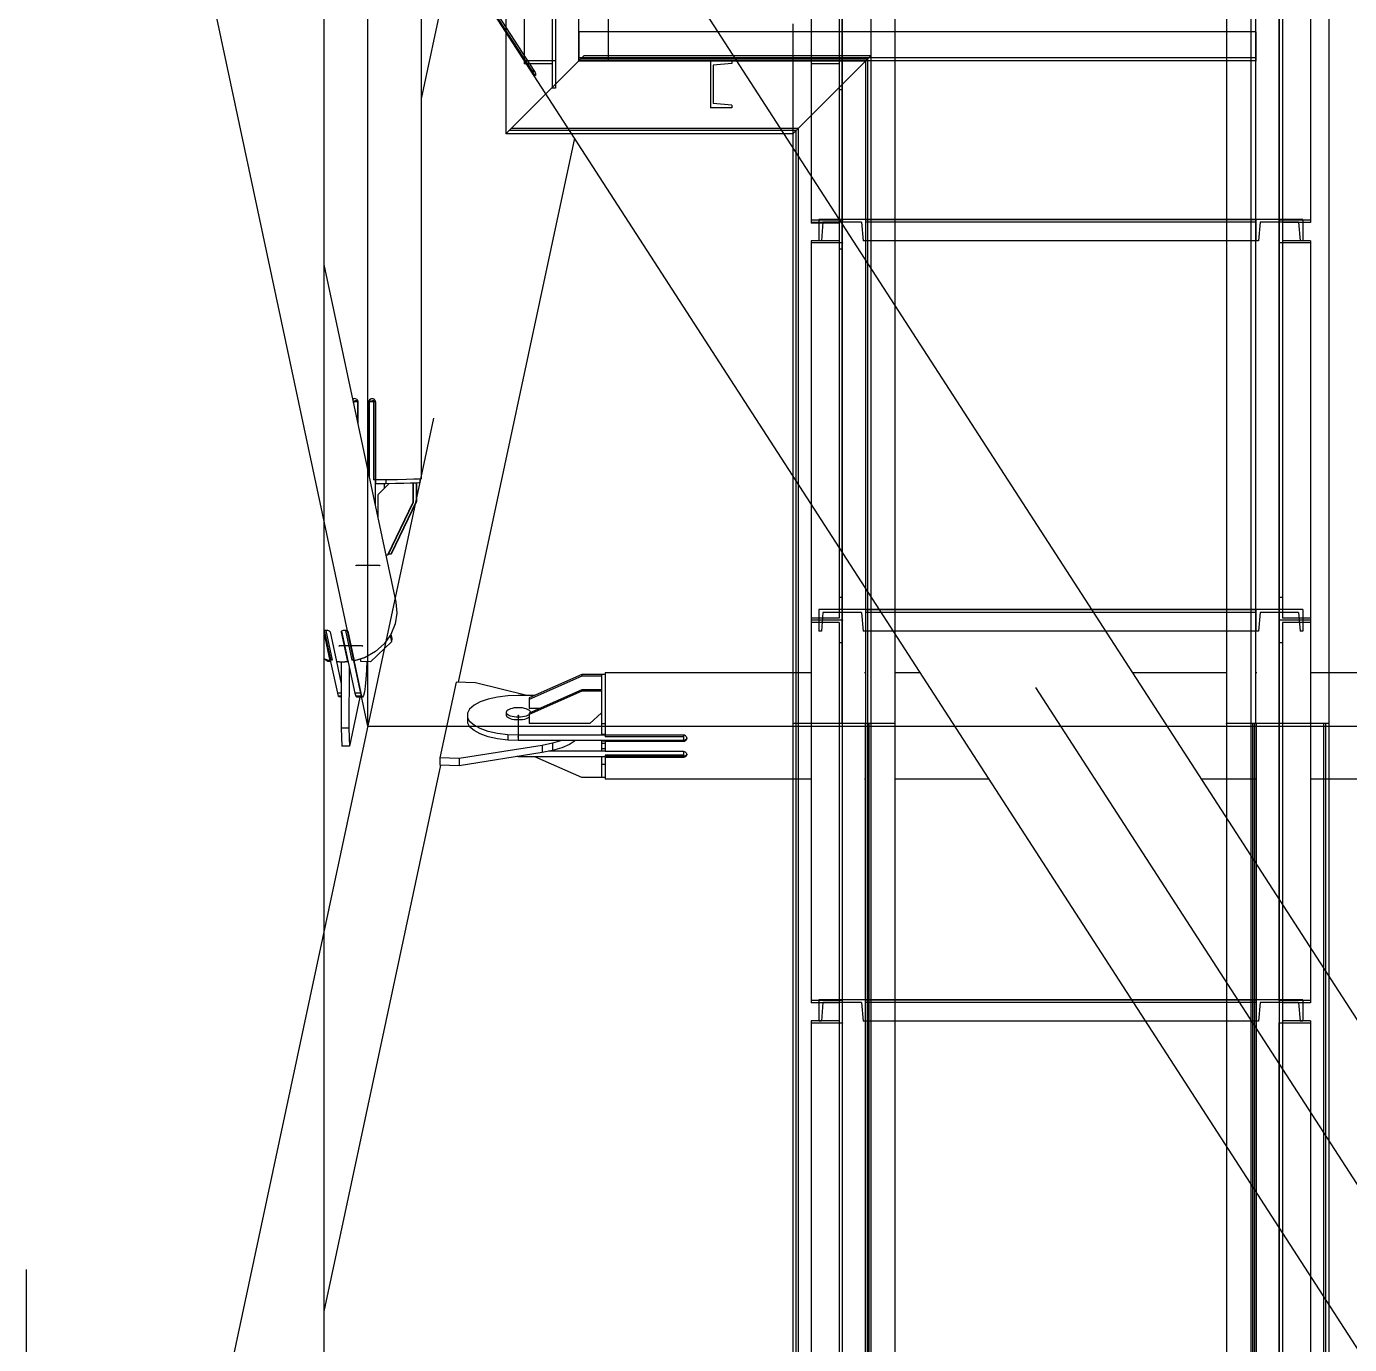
# Model space of a CAD drawing. Header units: millimetres. Extents: x 150209.93 to 150215.05, y 136675.65 to 136679.93.
# Drawn here: x 150211.2963 to 150211.3641, y 136677.5171 to 136677.5847 of the extents above; entities that cross this region are included whole.
import ezdxf

# ---------------------------------------------------------------- set-up
doc = ezdxf.new("R2010")
doc.units = ezdxf.units.MM
doc.header["$LTSCALE"] = 0.25
for name, pattern in [('CENTER', [50.8, 31.75, -6.35, 6.35, -6.35]), ('XKITLINE00', [0]), ('XKITLINE02', [4, 2, -2]), ('XKITLINE03', [6, 3, -1, 1, -1])]:
    doc.linetypes.add(name, pattern=pattern)

# ---------------------------------------------------------------- blocks, each defined once
blk = doc.blocks.new('çatıı')
at = {"color": 8, "linetype": 'CENTER'}
for p, q in [((11840, 8951.04), (11840, 10620.27)), ((11927.5, 9590.27), (11927.5, 10410.27)), ((12370, 9180.27), (11840, 10000.27)), ((11927.5, 9590.27), (11840, 10000.27)), ((11840, 9180.27), (12013.55, 9993.5)), ((11930.48, 9631.42), (11924.51, 9631.43)), ((11926.1, 9610.81), (11920.12, 9610.83)), ((11927.5, 9590.27), (12282.5, 9590.27)), ((11966.01, 9593.04), (11966.01, 9587.51))]:
    blk.add_line(p, q, dxfattribs=at)
at = {"color": 116, "linetype": 'XKITLINE02', "true_color": 0x136734}
for p, q in [((12037.16, 10409.49), (12037.16, 9590.91)), ((12037.69, 10409.49), (12037.69, 9590.91)), ((12054.92, 10409.49), (12054.92, 9590.91)), ((12055, 10409.49), (12055.01, 9590.95)), ((12055, 10409.49), (12055, 9590.95)), ((12055.46, 10409.49), (12055.46, 9590.91)), ((12055.85, 10409.49), (12055.86, 9590.95)), ((12055.85, 10409.49), (12055.85, 9590.95)), ((12154.14, 10409.49), (12154.14, 9590.95)), ((12154.14, 10409.49), (12154.14, 9590.95)), ((12154.54, 10409.49), (12154.54, 9590.91)), ((12154.54, 10409.49), (12154.54, 9590.91)), ((12154.99, 10409.49), (12154.99, 9590.95)), ((12154.99, 10409.49), (12154.99, 9590.95)), ((12155.07, 10409.49), (12155.07, 9590.91)), ((12155.07, 10409.49), (12155.07, 9590.91)), ((12172.3, 10409.49), (12172.31, 9590.91)), ((12172.3, 10409.49), (12172.3, 9590.91)), ((12172.84, 10409.49), (12172.84, 9590.91)), ((12172.84, 10409.49), (12172.84, 9590.91)), ((11963.66, 10397.62), (11963.66, 9742.92)), ((11964.19, 10397.09), (11964.19, 9743.46)), ((11981.43, 10379.86), (11981.43, 9760.69)), ((11981.51, 10379.77), (11981.51, 9760.77)), ((11981.96, 10379.32), (11981.96, 9761.22)), ((11982.36, 10379.77), (11982.36, 9760.77)), ((11982.81, 10378.47), (11982.81, 9762.07)), ((11962.81, 9852.34), (11962.81, 9768.18)), ((11967.51, 9817.52), (11967.51, 9760.07)), ((11975.51, 9817.52), (11975.51, 9753.77)), ((12041.01, 9817.38), (12041.01, 9725.38)), ((12049.01, 9817.38), (12049.01, 9716.47)), ((12160.99, 9817.38), (12160.99, 9714.13)), ((12160.99, 9817.38), (12160.99, 9714.13)), ((12168.99, 9817.38), (12168.99, 9719.35)), ((12168.99, 9817.38), (12168.99, 9719.35)), ((11974.71, 9816.82), (11974.71, 9753.77)), ((12048.21, 9816.8), (12048.21, 9717.45)), ((12161.79, 9816.8), (12161.79, 9714.13)), ((12161.79, 9816.8), (12161.79, 9714.13)), ((11989.01, 9811.82), (11989.01, 9760.77)), ((11975.51, 9768.97), (11975.51, 9760.77)), ((12017.15, 9768.27), (11981.51, 9768.27)), ((11981.51, 9768.27), (11981.51, 9760.77)), ((12062.51, 9768.27), (12036.31, 9768.27)), ((12154.98, 9768.27), (12147.49, 9768.27)), ((12154.98, 9768.27), (12154.98, 9760.77)), ((11967.51, 9763.31), (11967.51, 9760.07)), ((11975.51, 9760.77), (11967.51, 9760.77)), ((11974.71, 9760.07), (11967.51, 9760.07)), ((11982.81, 9762.07), (11975.13, 9754.4)), ((11982.81, 9762.07), (11975.13, 9754.4)), ((12054.93, 9760.69), (11981.43, 9760.69)), ((12154.98, 9761.62), (11981.51, 9761.62)), ((11989.01, 9760.77), (11981.51, 9760.77)), ((12062.51, 9760.77), (11981.51, 9760.77)), ((12055.46, 9761.22), (11981.96, 9761.22)), ((12056.31, 9762.07), (11982.81, 9762.07)), ((12020.76, 9760.77), (12015.26, 9760.77)), ((12015.26, 9760.77), (12015.26, 9748.77)), ((12015.26, 9760.77), (12015.26, 9748.77)), ((12020.76, 9760.09), (12015.96, 9759.71)), ((12015.96, 9759.71), (12015.96, 9749.84)), ((12015.96, 9759.71), (12015.96, 9749.84)), ((12020.76, 9760.77), (12020.76, 9760.09)), ((12020.76, 9760.77), (12020.76, 9760.09)), ((12041.01, 9760.77), (12041.01, 9719.19)), ((12049.01, 9760.77), (12041.01, 9760.77)), ((12048.21, 9760.03), (12041.01, 9760.03)), ((12048.21, 9760.03), (12048.21, 9712.5)), ((12049.01, 9762.07), (12049.01, 9719.93)), ((12049.01, 9760.77), (12049.01, 9712.5)), ((12056.31, 9762.07), (12054.93, 9760.69)), ((12056.31, 9762.07), (12054.93, 9760.69)), ((12054.93, 9760.69), (12054.93, 9590.91)), ((12055.46, 9761.22), (12055.46, 9590.91)), ((12154.98, 9760.77), (12147.49, 9760.77)), ((11974.71, 9759.17), (11974.71, 9753.77)), ((11975.51, 9757.93), (11975.51, 9753.77)), ((11975.13, 9754.4), (11973.05, 9752.32)), ((11975.13, 9754.4), (11973.05, 9752.32)), ((11975.51, 9753.77), (11974.71, 9753.77)), ((12049.01, 9753.34), (12048.21, 9753.34)), ((12020.76, 9749.45), (12015.96, 9749.84)), ((12020.76, 9749.45), (12020.76, 9748.77)), ((12020.76, 9749.45), (12020.76, 9748.77)), ((12020.76, 9748.77), (12015.26, 9748.77)), ((12037.16, 9742.92), (11963.66, 9742.92)), ((12037.69, 9743.46), (11964.19, 9743.46)), ((12037.16, 9742.92), (12037.16, 9590.91)), ((12037.69, 9743.46), (12037.69, 9590.91)), ((12034.08, 9742.07), (11979.68, 9742.07)), ((12036.31, 9738.64), (12036.31, 9654.46)), ((12036.31, 9738.64), (12036.31, 9654.46)), ((12041.01, 9725.38), (12041.01, 9719.19)), ((12041.01, 9725.38), (12041.01, 9719.35)), ((12049.01, 9719.93), (12041.01, 9719.93)), ((12049.01, 9719.93), (12041.01, 9719.93)), ((12048.21, 9719.35), (12041.01, 9719.35)), ((12048.21, 9719.19), (12041.01, 9719.19)), ((12043.01, 9720.13), (12043.01, 9714.63)), ((12055.01, 9720.13), (12043.01, 9720.13)), ((12043.01, 9720.13), (12043.01, 9714.63)), ((12043.01, 9720.13), (12043.01, 9714.63)), ((12055.01, 9720.13), (12043.01, 9720.13)), ((12043.01, 9720.13), (12043.01, 9714.63)), ((12044.07, 9719.43), (12043.69, 9714.63)), ((12044.07, 9719.43), (12043.69, 9714.63)), ((12044.07, 9719.43), (12043.69, 9714.63)), ((12044.07, 9719.43), (12043.69, 9714.63)), ((12053.94, 9719.43), (12044.07, 9719.43)), ((12053.94, 9719.43), (12044.07, 9719.43)), ((12049.01, 9719.94), (12048.21, 9719.94)), ((12048.21, 9719.94), (12048.21, 9617.96)), ((12049.01, 9719.94), (12048.21, 9719.94)), ((12048.21, 9719.94), (12048.21, 9617.96)), ((12049.01, 9719.94), (12049.01, 9640.1)), ((12049.01, 9719.94), (12049.01, 9640.11)), ((12053.94, 9719.43), (12054.33, 9714.63)), ((12053.94, 9719.43), (12054.33, 9714.63)), ((12053.94, 9719.43), (12054.33, 9714.63)), ((12053.94, 9719.43), (12054.33, 9714.63)), ((12055.01, 9720.13), (12055.01, 9714.63)), ((12062.51, 9720.13), (12055.01, 9720.13)), ((12055.01, 9720.13), (12055.01, 9714.63)), ((12062.51, 9720.13), (12055.01, 9720.13)), ((12055.01, 9720.13), (12055.01, 9714.63)), ((12055.01, 9720.13), (12055.01, 9714.63)), ((12055.01, 9720.13), (12055.01, 9714.63)), ((12055.01, 9720.13), (12055.01, 9714.63)), ((12154.99, 9719.43), (12055.01, 9719.43)), ((12154.99, 9719.43), (12055.01, 9719.43)), ((12154.99, 9720.13), (12147.49, 9720.13)), ((12154.99, 9720.13), (12147.49, 9720.13)), ((12154.99, 9720.13), (12154.99, 9714.63)), ((12154.99, 9720.13), (12154.99, 9714.63)), ((12154.99, 9720.13), (12154.99, 9714.63)), ((12166.99, 9720.13), (12154.99, 9720.13)), ((12154.99, 9720.13), (12154.99, 9714.63)), ((12154.99, 9720.13), (12154.99, 9714.63)), ((12166.99, 9720.13), (12154.99, 9720.13)), ((12154.99, 9720.13), (12154.99, 9714.63)), ((12156.05, 9719.43), (12155.67, 9714.63)), ((12156.05, 9719.43), (12155.67, 9714.63)), ((12156.05, 9719.43), (12155.67, 9714.63)), ((12156.05, 9719.43), (12155.67, 9714.63)), ((12165.92, 9719.43), (12156.05, 9719.43)), ((12165.92, 9719.43), (12156.05, 9719.43)), ((12160.99, 9719.94), (12160.99, 9617.38)), ((12161.79, 9719.94), (12160.99, 9719.94)), ((12160.99, 9719.94), (12160.99, 9617.38)), ((12161.79, 9719.94), (12160.99, 9719.94)), ((12168.99, 9719.93), (12160.99, 9719.93)), ((12168.99, 9719.93), (12160.99, 9719.93)), ((12161.79, 9719.94), (12161.79, 9617.96)), ((12161.79, 9719.94), (12161.79, 9617.96)), ((12168.99, 9719.35), (12161.79, 9719.35)), ((12168.99, 9719.35), (12161.79, 9719.35)), ((12165.92, 9719.43), (12166.31, 9714.63)), ((12165.92, 9719.43), (12166.31, 9714.63)), ((12165.92, 9719.43), (12166.31, 9714.63)), ((12165.92, 9719.43), (12166.31, 9714.63)), ((12166.99, 9720.13), (12166.99, 9714.63)), ((12166.99, 9720.13), (12166.99, 9714.63)), ((12166.99, 9720.13), (12166.99, 9714.63)), ((12166.99, 9720.13), (12166.99, 9714.63)), ((12048.21, 9717.45), (12048.21, 9712.5)), ((12048.21, 9717.45), (12048.21, 9714.13)), ((12049.01, 9716.47), (12049.01, 9714.13)), ((12049.01, 9716.21), (12049.01, 9712.5)), ((12048.21, 9714.7), (12041.01, 9714.7)), ((12041.01, 9714.7), (12041.01, 9617.38)), ((12048.21, 9714.7), (12041.01, 9714.7)), ((12041.01, 9714.7), (12041.01, 9617.38)), ((12049.01, 9714.12), (12041.01, 9714.12)), ((12049.01, 9714.12), (12041.01, 9714.12)), ((12043.69, 9714.63), (12043.01, 9714.63)), ((12043.69, 9714.63), (12043.01, 9714.63)), ((12049.01, 9714.13), (12048.21, 9714.13)), ((12049.01, 9712.5), (12048.21, 9712.5)), ((12055.01, 9714.63), (12054.33, 9714.63)), ((12055.01, 9714.63), (12054.33, 9714.63)), ((12062.51, 9714.63), (12055.01, 9714.63)), ((12062.51, 9714.63), (12055.01, 9714.63)), ((12154.99, 9714.63), (12147.49, 9714.63)), ((12154.99, 9714.63), (12147.49, 9714.63)), ((12155.67, 9714.63), (12154.99, 9714.63)), ((12155.67, 9714.63), (12154.99, 9714.63)), ((12161.79, 9714.13), (12160.99, 9714.13)), ((12161.79, 9714.13), (12160.99, 9714.13)), ((12168.99, 9714.12), (12160.99, 9714.12)), ((12168.99, 9714.12), (12160.99, 9714.12)), ((12168.99, 9714.7), (12161.79, 9714.7)), ((12168.99, 9714.7), (12161.79, 9714.7)), ((12166.99, 9714.63), (12166.31, 9714.63)), ((12166.99, 9714.63), (12166.31, 9714.63)), ((12168.99, 9714.7), (12168.99, 9617.38)), ((12168.99, 9714.7), (12168.99, 9617.38)), ((12056.31, 9707.69), (12056.31, 9623.52)), ((12056.31, 9707.69), (12056.31, 9623.51)), ((12062.5, 9698.1), (12062.5, 9613.93)), ((12062.51, 9698.1), (12062.51, 9613.92)), ((12041.01, 9652.48), (12041.01, 9617.96)), ((12041.01, 9652.48), (12041.01, 9617.96)), ((12048.21, 9641.34), (12048.21, 9623.2)), ((12048.21, 9641.34), (12048.21, 9623.2)), ((12049.01, 9640.11), (12049.01, 9617.38)), ((12049.01, 9640.1), (12049.01, 9617.38)), ((12049.01, 9623.2), (12048.21, 9623.2)), ((12049.01, 9623.2), (12048.21, 9623.2)), ((12160.99, 9623.2), (12160.99, 9617.38)), ((12161.79, 9623.2), (12160.99, 9623.2)), ((12161.79, 9623.2), (12160.99, 9623.2)), ((12161.79, 9623.2), (12161.79, 9617.96)), ((12048.21, 9617.96), (12041.01, 9617.96)), ((12048.21, 9617.96), (12041.01, 9617.96)), ((12049.01, 9617.38), (12041.01, 9617.38)), ((12041.01, 9617.38), (12041.01, 9590.91)), ((12049.01, 9617.38), (12041.01, 9617.38)), ((12049.01, 9617.38), (12041.01, 9617.38)), ((12043.01, 9620.13), (12043.01, 9614.63)), ((12055.01, 9620.13), (12043.01, 9620.13)), ((12043.01, 9620.13), (12043.01, 9614.63)), ((12043.01, 9620.13), (12043.01, 9614.63)), ((12055.01, 9620.13), (12043.01, 9620.13)), ((12043.01, 9620.13), (12043.01, 9614.63)), ((12044.07, 9619.43), (12043.69, 9614.63)), ((12044.07, 9619.43), (12043.69, 9614.63)), ((12044.07, 9619.43), (12043.69, 9614.63)), ((12044.07, 9619.43), (12043.69, 9614.63)), ((12053.94, 9619.43), (12044.07, 9619.43)), ((12053.94, 9619.43), (12044.07, 9619.43)), ((12049.01, 9617.38), (12049.01, 9514.13)), ((12053.94, 9619.43), (12054.33, 9614.63)), ((12053.94, 9619.43), (12054.33, 9614.63)), ((12053.94, 9619.43), (12054.33, 9614.63)), ((12053.94, 9619.43), (12054.33, 9614.63)), ((12055.01, 9620.13), (12055.01, 9614.63)), ((12112.9, 9620.13), (12055.01, 9620.13)), ((12055.01, 9620.13), (12055.01, 9614.63)), ((12112.9, 9620.13), (12055.01, 9620.13)), ((12055.01, 9620.13), (12055.01, 9614.63)), ((12055.01, 9620.13), (12055.01, 9614.63)), ((12055.01, 9620.13), (12055.01, 9614.63)), ((12055.01, 9620.13), (12055.01, 9614.63)), ((12154.99, 9619.43), (12055.01, 9619.43)), ((12154.99, 9619.43), (12055.01, 9619.43)), ((12154.99, 9620.13), (12147.49, 9620.13)), ((12154.99, 9620.13), (12147.49, 9620.13)), ((12154.99, 9620.13), (12154.99, 9614.63)), ((12154.99, 9620.13), (12154.99, 9614.63)), ((12154.99, 9620.13), (12154.99, 9614.63)), ((12166.99, 9620.13), (12154.99, 9620.13)), ((12154.99, 9620.13), (12154.99, 9614.63)), ((12154.99, 9620.13), (12154.99, 9614.63)), ((12166.99, 9620.13), (12154.99, 9620.13)), ((12154.99, 9620.13), (12154.99, 9614.63)), ((12156.05, 9619.43), (12155.67, 9614.63)), ((12156.05, 9619.43), (12155.67, 9614.63)), ((12156.05, 9619.43), (12155.67, 9614.63)), ((12156.05, 9619.43), (12155.67, 9614.63)), ((12165.92, 9619.43), (12156.05, 9619.43)), ((12165.92, 9619.43), (12156.05, 9619.43)), ((12168.99, 9617.38), (12160.99, 9617.38)), ((12160.99, 9617.38), (12160.99, 9514.13)), ((12168.99, 9617.38), (12160.99, 9617.38)), ((12168.99, 9617.38), (12160.99, 9617.38)), ((12168.99, 9617.96), (12161.79, 9617.96)), ((12168.99, 9617.96), (12161.79, 9617.96)), ((12165.92, 9619.43), (12166.31, 9614.63)), ((12165.92, 9619.43), (12166.31, 9614.63)), ((12165.92, 9619.43), (12166.31, 9614.63)), ((12165.92, 9619.43), (12166.31, 9614.63)), ((12166.99, 9620.13), (12166.99, 9614.63)), ((12166.99, 9620.13), (12166.99, 9614.63)), ((12166.99, 9620.13), (12166.99, 9614.63)), ((12166.99, 9620.13), (12166.99, 9614.63)), ((12168.99, 9617.96), (12168.99, 9617.38)), ((12168.99, 9617.38), (12168.99, 9519.35)), ((12048.21, 9616.8), (12041.01, 9616.8)), ((12043.69, 9614.63), (12043.01, 9614.63)), ((12043.69, 9614.63), (12043.01, 9614.63)), ((12048.21, 9616.8), (12048.21, 9590.91)), ((12055.01, 9614.63), (12054.33, 9614.63)), ((12055.01, 9614.63), (12054.33, 9614.63)), ((12116.46, 9614.63), (12055.01, 9614.63)), ((12116.46, 9614.63), (12055.01, 9614.63)), ((12154.99, 9614.63), (12147.49, 9614.63)), ((12154.99, 9614.63), (12147.49, 9614.63)), ((12155.67, 9614.63), (12154.99, 9614.63)), ((12155.67, 9614.63), (12154.99, 9614.63)), ((12161.79, 9616.8), (12161.79, 9514.13)), ((12168.99, 9616.8), (12161.79, 9616.8)), ((12166.99, 9614.63), (12166.31, 9614.63)), ((12166.99, 9614.63), (12166.31, 9614.63)), ((12049.01, 9611.57), (12048.21, 9611.57)), ((12161.79, 9611.57), (12160.99, 9611.57)), ((12037.16, 9590.91), (12037.15, 7919.31)), ((12037.69, 9590.91), (12037.69, 7919.31)), ((12041.01, 9590.91), (12041.01, 9519.35)), ((12048.21, 9590.91), (12048.21, 9514.13)), ((12049.01, 9590.91), (12049.01, 9519.93)), ((12054.92, 9590.91), (12054.92, 7919.31)), ((12062.5, 9590.95), (12055, 9590.95)), ((12055, 9590.95), (12055, 7919.31)), ((12062.5, 9590.95), (12055, 9590.95)), ((12062.51, 9590.95), (12055.01, 9590.95)), ((12055.46, 9590.91), (12055.45, 7919.31)), ((12055.85, 9590.95), (12055.85, 7919.31)), ((12147.49, 9590.95), (12147.48, 7919.31)), ((12147.49, 9590.95), (12147.48, 7919.31)), ((12154.99, 9590.95), (12153.69, 9590.95)), ((12154.99, 9590.95), (12153.69, 9590.95)), ((12154.99, 9590.95), (12153.69, 9590.95)), ((12154.14, 9590.95), (12154.13, 7919.31)), ((12154.14, 9590.95), (12154.13, 7919.31)), ((12154.54, 9590.91), (12154.53, 7919.31)), ((12154.99, 9590.95), (12154.98, 7919.31)), ((12154.99, 9590.95), (12154.98, 7919.31)), ((12155.07, 9590.91), (12155.07, 7919.31)), ((12172.3, 9590.91), (12172.3, 7919.31)), ((12172.84, 9590.91), (12172.83, 7919.31)), ((12147.49, 9566.62), (12147.49, 9482.44)), ((12153.69, 9557.03), (12153.69, 9472.85)), ((12173.69, 9526.09), (12173.69, 9441.91)), ((12049.01, 9519.93), (12041.01, 9519.93)), ((12048.21, 9519.35), (12041.01, 9519.35)), ((12043.01, 9520.13), (12043.01, 9514.63)), ((12055.01, 9520.13), (12043.01, 9520.13)), ((12043.01, 9520.13), (12043.01, 9514.63)), ((12044.07, 9519.43), (12043.69, 9514.63)), ((12044.07, 9519.43), (12043.69, 9514.63)), ((12053.94, 9519.43), (12044.07, 9519.43)), ((12049.01, 9519.94), (12048.21, 9519.94)), ((12048.21, 9519.94), (12048.21, 9417.96)), ((12049.01, 9519.94), (12049.01, 9417.38)), ((12053.94, 9519.43), (12054.33, 9514.63)), ((12053.94, 9519.43), (12054.33, 9514.63)), ((12055.01, 9520.13), (12055.01, 9514.63)), ((12062.5, 9520.13), (12055.01, 9520.13)), ((12055.01, 9520.13), (12055.01, 9514.63)), ((12055.01, 9520.13), (12055.01, 9514.63)), ((12154.99, 9519.43), (12055.01, 9519.43)), ((12154.99, 9520.13), (12123.13, 9520.13)), ((12154.99, 9520.13), (12154.99, 9514.63)), ((12154.99, 9520.13), (12154.99, 9514.63)), ((12166.99, 9520.13), (12154.99, 9520.13)), ((12154.99, 9520.13), (12154.99, 9514.63)), ((12156.05, 9519.43), (12155.67, 9514.63)), ((12156.05, 9519.43), (12155.67, 9514.63)), ((12165.92, 9519.43), (12156.05, 9519.43)), ((12160.99, 9519.94), (12160.99, 9417.38)), ((12161.79, 9519.94), (12160.99, 9519.94)), ((12168.99, 9519.93), (12160.99, 9519.93)), ((12161.79, 9519.94), (12161.79, 9417.96)), ((12168.99, 9519.35), (12161.79, 9519.35)), ((12165.92, 9519.43), (12166.31, 9514.63)), ((12165.92, 9519.43), (12166.31, 9514.63)), ((12166.99, 9520.13), (12166.99, 9514.63)), ((12166.99, 9520.13), (12166.99, 9514.63)), ((12048.21, 9514.7), (12041.01, 9514.7)), ((12041.01, 9514.7), (12041.01, 9417.38)), ((12049.01, 9514.12), (12041.01, 9514.12)), ((12043.69, 9514.63), (12043.01, 9514.63)), ((12049.01, 9514.13), (12048.21, 9514.13)), ((12055.01, 9514.63), (12054.33, 9514.63)), ((12062.5, 9514.63), (12055.01, 9514.63)), ((12154.99, 9514.63), (12126.68, 9514.63)), ((12155.67, 9514.63), (12154.99, 9514.63)), ((12161.79, 9514.13), (12160.99, 9514.13)), ((12168.99, 9514.12), (12160.99, 9514.12)), ((12168.99, 9514.7), (12161.79, 9514.7)), ((12166.99, 9514.63), (12166.31, 9514.63)), ((12168.99, 9514.7), (12168.99, 9417.38))]:
    blk.add_line(p, q, dxfattribs=at)
at = {"color": 1, "linetype": 'XKITLINE03'}
for p, q in [((12049.01, 9590.91), (12049.01, 10409.49)), ((12055, 10409.49), (12055.01, 9590.95)), ((12055, 10409.49), (12055, 9590.95)), ((12154.99, 9590.95), (12154.99, 10409.49)), ((12154.99, 9590.95), (12154.99, 10409.49)), ((12160.99, 10409.49), (12160.99, 9590.91)), ((12160.99, 9590.91), (12160.99, 10409.49)), ((11981.51, 9760.77), (11981.51, 10379.77)), ((11975.51, 9817.52), (11975.51, 9760.77)), ((12049.01, 9817.38), (12049.01, 9719.93)), ((12160.99, 9719.93), (12160.99, 9817.38)), ((12160.99, 9719.93), (12160.99, 9817.38)), ((12154.98, 9760.77), (11981.51, 9760.77)), ((12015.26, 9760.77), (12015.26, 9760.77)), ((12049.01, 9760.77), (12049.01, 9719.93)), ((12055.01, 9720.13), (12154.99, 9720.13)), ((12055.01, 9720.13), (12154.99, 9720.13)), ((12055.01, 9720.13), (12055.01, 9720.13)), ((12055.01, 9720.13), (12055.01, 9720.13)), ((12154.99, 9720.13), (12154.99, 9720.13)), ((12154.99, 9720.13), (12154.99, 9720.13)), ((12049.01, 9714.12), (12049.01, 9617.38)), ((12049.01, 9714.12), (12049.01, 9617.38)), ((12160.99, 9617.38), (12160.99, 9714.12)), ((12160.99, 9617.38), (12160.99, 9714.12)), ((12049.01, 9617.38), (12049.01, 9519.93)), ((12055.01, 9620.13), (12154.99, 9620.13)), ((12055.01, 9620.13), (12154.99, 9620.13)), ((12055.01, 9620.13), (12055.01, 9620.13)), ((12055.01, 9620.13), (12055.01, 9620.13)), ((12154.99, 9620.13), (12154.99, 9620.13)), ((12154.99, 9620.13), (12154.99, 9620.13)), ((12160.99, 9519.93), (12160.99, 9617.38)), ((12049, 7919.31), (12049.01, 9590.91)), ((12055, 9590.95), (12055, 7919.31)), ((12147.48, 7919.31), (12147.49, 9590.95)), ((12160.98, 7919.31), (12160.99, 9590.91)), ((12055.01, 9520.13), (12154.99, 9520.13)), ((12055.01, 9520.13), (12055.01, 9520.13)), ((12154.99, 9520.13), (12154.99, 9520.13)), ((12049.01, 9514.12), (12049.01, 9417.38)), ((12160.99, 9417.38), (12160.99, 9514.12))]:
    blk.add_line(p, q, dxfattribs=at)
at = {"color": 7, "linetype": 'XKITLINE00'}
for p, q in [((12056.31, 9977.44), (12056.31, 9707.69)), ((12062.5, 9977.44), (12062.5, 9698.1)), ((12062.51, 9977.44), (12062.51, 9698.1)), ((12147.49, 9977.44), (12147.49, 9590.95)), ((12147.49, 9977.44), (12147.49, 9590.95)), ((12153.69, 9977.44), (12153.69, 9590.91)), ((12153.69, 9977.44), (12153.69, 9590.91)), ((12173.69, 9977.44), (12173.69, 9590.91)), ((12173.69, 9977.44), (12173.69, 9590.91)), ((12036.31, 9770.27), (12036.31, 9738.64)), ((11962.81, 9768.18), (11962.81, 9742.07)), ((12036.31, 9768.27), (12017.15, 9768.27)), ((12147.49, 9768.27), (12062.51, 9768.27)), ((12056.31, 9762.07), (12021.16, 9762.07)), ((12056.31, 9762.07), (12036.31, 9742.07)), ((12056.31, 9762.07), (12036.31, 9742.07)), ((12056.31, 9762.07), (12056.31, 9707.69)), ((12147.49, 9760.77), (12062.51, 9760.77)), ((11973.05, 9752.32), (11962.81, 9742.07)), ((11973.05, 9752.32), (11962.81, 9742.07)), ((11979.68, 9742.07), (11962.81, 9742.07)), ((12036.31, 9742.07), (12034.08, 9742.07)), ((12036.31, 9742.07), (12036.31, 9738.64)), ((12147.49, 9720.13), (12062.51, 9720.13)), ((12147.49, 9720.13), (12062.51, 9720.13)), ((12147.49, 9714.63), (12062.51, 9714.63)), ((12147.49, 9714.63), (12062.51, 9714.63)), ((12036.31, 9654.46), (12036.31, 9590.91)), ((12036.31, 9654.46), (12036.31, 9590.91)), ((12056.31, 9623.52), (12056.31, 9590.91)), ((12056.31, 9623.51), (12056.31, 9590.91)), ((12147.49, 9620.13), (12112.9, 9620.13)), ((12147.49, 9620.13), (12112.9, 9620.13)), ((12062.5, 9613.93), (12062.5, 9590.95)), ((12062.51, 9613.92), (12062.51, 9590.95)), ((12147.49, 9614.63), (12116.46, 9614.63)), ((12147.49, 9614.63), (12116.46, 9614.63)), ((12056.31, 9590.91), (12036.31, 9590.91)), ((12056.31, 9590.91), (12036.31, 9590.91)), ((12036.31, 9590.91), (12036.31, 9203.11)), ((12056.31, 9590.91), (12036.31, 9590.91)), ((12062.5, 9590.95), (12056.31, 9590.95)), ((12062.51, 9590.95), (12056.31, 9590.95)), ((12062.5, 9590.95), (12056.31, 9590.95)), ((12056.31, 9590.91), (12056.31, 9203.11)), ((12062.5, 9590.95), (12062.5, 9203.11)), ((12147.49, 9590.95), (12147.49, 9566.62)), ((12153.69, 9590.95), (12147.49, 9590.95)), ((12153.69, 9590.95), (12147.49, 9590.95)), ((12153.69, 9590.95), (12147.49, 9590.95)), ((12173.69, 9590.91), (12153.69, 9590.91)), ((12153.69, 9590.91), (12153.69, 9557.03)), ((12173.69, 9590.91), (12153.69, 9590.91)), ((12173.69, 9590.91), (12153.69, 9590.91)), ((12173.69, 9590.91), (12173.69, 9526.09)), ((12123.13, 9520.13), (12062.5, 9520.13)), ((12126.68, 9514.63), (12062.5, 9514.63)), ((12147.49, 9482.44), (12147.49, 9203.11)), ((12153.69, 9472.85), (12153.68, 9203.11)), ((12173.69, 9441.91), (12173.68, 9203.11))]:
    blk.add_line(p, q, dxfattribs=at)
at = {"color": 8, "linetype": 'XKITLINE00'}
for p, q in [((11985.99, 9816.48), (12262.38, 9388.86)), ((11941.09, 9800.66), (11941.09, 9653.69)), ((11916.2, 9794.14), (11916.2, 9217.15)), ((11947.61, 9791.69), (12224, 9364.07)), ((11947.82, 9791.74), (11969.53, 9758.16)), ((11948.27, 9791.95), (11969.97, 9758.37)), ((11949.22, 9789.19), (11941.09, 9751.1)), ((11969.94, 9758.42), (11969.53, 9758.16)), ((11969.53, 9758.16), (11969.72, 9757.87)), ((11970.12, 9758.12), (11969.72, 9757.87)), ((11969.72, 9757.87), (11969.91, 9757.6)), ((11969.91, 9757.6), (11970.07, 9757.36)), ((11969.97, 9758.37), (11970.15, 9758.07)), ((11970.07, 9757.36), (11970.21, 9757.19)), ((11970.15, 9758.07), (11970.3, 9757.78)), ((11970.21, 9757.19), (11970.31, 9757.08)), ((11970.3, 9757.78), (11970.4, 9757.52)), ((11970.4, 9757.08), (11970.32, 9757.07)), ((11970.4, 9757.52), (11970.45, 9757.31)), ((11970.45, 9757.16), (11970.4, 9757.08)), ((11970.45, 9757.31), (11970.45, 9757.16)), ((11980.38, 9740.98), (11950.61, 9601.49)), ((11916.2, 9708.62), (11934.67, 9622.06)), ((11923.81, 9674.17), (11923.58, 9674.05)), ((11923.63, 9674.07), (11923.58, 9674.02)), ((11923.84, 9674.18), (11923.63, 9674.07)), ((11924.78, 9673.8), (11923.7, 9673.48)), ((11923.8, 9673.37), (11923.72, 9673.37)), ((11923.8, 9673.37), (11923.8, 9673)), ((11924.84, 9673.37), (11923.8, 9673.37)), ((11924.07, 9674.21), (11923.81, 9674.17)), ((11923.86, 9674.19), (11923.81, 9674.17)), ((11924.33, 9674.17), (11924.07, 9674.21)), ((11924.56, 9674.05), (11924.33, 9674.17)), ((11924.56, 9674.05), (11924.75, 9673.86)), ((11924.75, 9673.86), (11924.87, 9673.62)), ((11924.9, 9673.39), (11924.84, 9673.37)), ((11924.84, 9673.37), (11924.84, 9668.11)), ((11924.87, 9673.62), (11924.91, 9673.36)), ((11924.91, 9673.36), (11924.91, 9667.8)), ((11927.74, 9673.61), (11927.7, 9673.35)), ((11927.75, 9673.37), (11927.7, 9673.35)), ((11927.7, 9673.35), (11927.7, 9654.73)), ((11927.86, 9673.85), (11927.74, 9673.61)), ((11927.79, 9673.63), (11927.74, 9673.61)), ((11927.79, 9673.63), (11927.75, 9673.37)), ((11927.75, 9673.37), (11927.75, 9654.49)), ((11927.91, 9673.87), (11927.79, 9673.63)), ((11929.27, 9673.79), (11927.83, 9673.36)), ((11928.87, 9673.36), (11927.83, 9673.36)), ((11927.83, 9673.36), (11927.83, 9654.11)), ((11928.05, 9674.04), (11927.86, 9673.85)), ((11928.1, 9674.06), (11927.91, 9673.87)), ((11928.29, 9674.16), (11928.05, 9674.04)), ((11928.32, 9674.17), (11928.1, 9674.06)), ((11928.55, 9674.2), (11928.29, 9674.16)), ((11928.34, 9674.18), (11928.29, 9674.16)), ((11928.82, 9674.16), (11928.55, 9674.2)), ((11929.05, 9674.04), (11928.82, 9674.16)), ((11929.35, 9673.37), (11928.87, 9673.36)), ((11928.87, 9673.36), (11928.87, 9653.37)), ((11929.24, 9673.85), (11929.05, 9674.04)), ((11929.24, 9673.85), (11929.34, 9673.62)), ((11929.34, 9673.62), (11929.41, 9673.35)), ((11929.4, 9673.38), (11929.35, 9673.37)), ((11929.35, 9673.37), (11929.35, 9653.37)), ((11929.41, 9673.35), (11929.41, 9653.36)), ((11929.32, 9653.37), (11928.87, 9653.37)), ((11929.32, 9653.37), (11929.32, 9647.1)), ((11929.35, 9653.37), (11929.32, 9653.37)), ((11932.31, 9653.38), (11929.41, 9653.36)), ((11929.44, 9653.37), (11929.41, 9653.36)), ((11929.44, 9653.37), (11929.44, 9652.37)), ((11932.07, 9652.39), (11929.44, 9652.37)), ((11932.82, 9652.4), (11930, 9649.57)), ((11931.64, 9652.39), (11931.64, 9651.22)), ((11932.07, 9653.38), (11932.07, 9652.39)), ((11934.51, 9652.42), (11932.07, 9652.39)), ((11935.03, 9653.42), (11932.31, 9653.38)), ((11936.66, 9652.47), (11934.51, 9652.42)), ((11937.37, 9653.47), (11935.03, 9653.42)), ((11938.42, 9652.52), (11936.66, 9652.47)), ((11939.22, 9653.53), (11937.37, 9653.47)), ((11938.94, 9652.55), (11938.42, 9652.52)), ((11938.96, 9652.55), (11938.94, 9652.55)), ((11938.96, 9652.55), (11938.96, 9647.55)), ((11938.97, 9652.55), (11938.96, 9652.55)), ((11939.72, 9652.58), (11938.97, 9652.55)), ((11939.05, 9652.55), (11939.05, 9647.57)), ((11940.48, 9653.61), (11939.22, 9653.53)), ((11940.5, 9652.65), (11939.72, 9652.58)), ((11939.85, 9652.59), (11939.85, 9647.81)), ((11939.94, 9652.6), (11939.94, 9647.84)), ((11941.09, 9653.69), (11940.48, 9653.61)), ((11940.74, 9652.72), (11940.5, 9652.65)), ((11940.74, 9653.64), (11940.74, 9652.72)), ((11930, 9649.57), (11930, 9643.95)), ((11939.85, 9647.81), (11933.37, 9634.33)), ((11939.94, 9647.84), (11933.46, 9634.36)), ((11939.94, 9647.84), (11939.85, 9647.81)), ((11938.96, 9647.55), (11932.49, 9634.07)), ((11939.05, 9647.57), (11932.58, 9634.09)), ((11939.05, 9647.57), (11938.96, 9647.55)), ((11933.37, 9634.33), (11932.69, 9634.33)), ((11933.46, 9634.36), (11933.37, 9634.33)), ((11932.49, 9634.07), (11932.11, 9634.07)), ((11932.58, 9634.09), (11932.49, 9634.07)), ((11934.67, 9622.06), (11934.9, 9619.25)), ((11934.9, 9619.25), (11934.45, 9616.44)), ((11916.24, 9614.74), (11916.2, 9614.69)), ((11916.2, 9614.25), (11917.74, 9606.99)), ((11916.41, 9614.79), (11916.24, 9614.74)), ((11916.24, 9614.74), (11917.77, 9607.58)), ((11916.29, 9614.75), (11917.86, 9607.41)), ((11916.64, 9614.81), (11916.41, 9614.79)), ((11916.68, 9614.75), (11916.58, 9614.81)), ((11916.9, 9614.8), (11916.64, 9614.81)), ((11916.68, 9614.75), (11918.3, 9607.17)), ((11917.18, 9614.75), (11916.68, 9614.75)), ((11917.16, 9614.76), (11916.9, 9614.8)), ((11917.41, 9614.69), (11917.16, 9614.76)), ((11917.61, 9614.59), (11917.41, 9614.69)), ((11917.75, 9614.49), (11917.61, 9614.59)), ((11917.75, 9614.49), (11917.81, 9614.39)), ((11917.81, 9614.39), (11919.43, 9606.8)), ((11920.62, 9614.48), (11920.6, 9614.38)), ((11920.6, 9614.38), (11922.22, 9606.79)), ((11920.72, 9614.59), (11920.62, 9614.48)), ((11920.7, 9614.57), (11922.24, 9607.35)), ((11920.89, 9614.68), (11920.72, 9614.59)), ((11920.74, 9614.6), (11924.14, 9598.7)), ((11921.12, 9614.75), (11920.89, 9614.68)), ((11921.76, 9614.74), (11921.1, 9614.74)), ((11921.38, 9614.79), (11921.12, 9614.75)), ((11921.65, 9614.8), (11921.38, 9614.79)), ((11921.89, 9614.78), (11921.65, 9614.8)), ((11921.84, 9614.78), (11921.76, 9614.74)), ((11921.76, 9614.74), (11923.38, 9607.15)), ((11922.1, 9614.73), (11921.89, 9614.78)), ((11922.21, 9614.65), (11922.1, 9614.73)), ((11922.3, 9614.57), (11922.21, 9614.65)), ((11922.3, 9614.57), (11923.92, 9606.98)), ((11934.45, 9616.44), (11933.34, 9613.77)), ((11933.37, 9613.83), (11933.58, 9612.81)), ((11933.55, 9611.89), (11928.17, 9606.78)), ((11931.63, 9611.38), (11929.4, 9609.39)), ((11933.34, 9613.77), (11931.63, 9611.38)), ((11933.19, 9613.56), (11933.55, 9611.89)), ((11933.58, 9612.81), (11933.55, 9611.89)), ((11917.74, 9606.99), (11916.2, 9607.51)), ((11917.21, 9606.81), (11916.2, 9607.49)), ((11917.77, 9607.58), (11917.74, 9606.99)), ((11917.77, 9607.8), (11917.76, 9607.37)), ((11917.76, 9607.37), (11917.84, 9606.99)), ((11917.85, 9607.17), (11917.84, 9606.99)), ((11917.86, 9607.41), (11917.85, 9607.17)), ((11918.3, 9607.17), (11917.85, 9607.17)), ((11917.85, 9607.17), (11919.65, 9598.71)), ((11918.3, 9607.17), (11917.86, 9607.41)), ((11922.24, 9607.35), (11922.22, 9606.79)), ((11922.25, 9607.55), (11922.23, 9607.09)), ((11922.23, 9607.09), (11922.31, 9606.71)), ((11922.33, 9607.17), (11922.31, 9606.71)), ((11923.83, 9607.39), (11923.38, 9607.15)), ((11923.83, 9607.15), (11923.38, 9607.15)), ((11923.83, 9607.38), (11923.83, 9607.15)), ((11923.83, 9607.15), (11925.63, 9598.69)), ((11926.77, 9607.89), (11923.92, 9606.98)), ((11926.6, 9607.8), (11924.01, 9606.98)), ((11925.53, 9607.46), (11925.68, 9606.79)), ((11926.59, 9607.83), (11926.6, 9607.8)), ((11926.73, 9607.87), (11926.6, 9607.8)), ((11929.4, 9609.39), (11926.77, 9607.89)), ((11928.96, 9609.1), (11927.19, 9608.13)), ((11929.1, 9609.21), (11928.96, 9609.1)), ((11917.93, 9606.8), (11917.21, 9606.81)), ((11917.84, 9606.99), (11917.74, 9607.02)), ((11919.42, 9606.8), (11920.65, 9601.06)), ((11920.82, 9606.65), (11919.43, 9606.8)), ((11919.5, 9606.79), (11919.52, 9606.71)), ((11920.22, 9606.66), (11919.52, 9606.71)), ((11920.2, 9606.72), (11920.22, 9606.66)), ((11920.91, 9606.64), (11920.22, 9606.66)), ((11920.66, 9606.65), (11920.61, 9589.7)), ((11922.22, 9606.79), (11920.82, 9606.65)), ((11921.61, 9606.66), (11920.91, 9606.64)), ((11921.6, 9606.73), (11921.61, 9606.66)), ((11922.31, 9606.71), (11921.61, 9606.66)), ((11922.65, 9605.66), (11922.61, 9589.7)), ((11924.01, 9607.01), (11924.01, 9606.98)), ((11928.17, 9606.78), (11925.68, 9606.79)), ((11927.11, 9604.6), (11926.96, 9602.34)), ((11927.19, 9606.78), (11927.11, 9604.6)), ((11927.37, 9606.78), (11927.15, 9605.74)), ((11988.31, 9603.91), (11988.31, 9587.96)), ((12041.01, 9603.91), (11988.31, 9603.91)), ((12055, 9603.91), (12054.72, 9603.91)), ((12068.98, 9603.91), (12062.5, 9603.91)), ((12147.49, 9603.91), (12123.39, 9603.91)), ((12155.27, 9603.91), (12154.99, 9603.91)), ((12221.68, 9603.91), (12168.99, 9603.91)), ((11926.78, 9600.45), (11926.57, 9599.01)), ((11926.96, 9602.34), (11926.78, 9600.45)), ((11950.05, 9601.51), (11945.92, 9582.13)), ((11955.03, 9601.34), (11950.05, 9601.51)), ((11968.23, 9598.13), (11955.03, 9601.34)), ((11982.31, 9603.47), (11968.81, 9597.48)), ((11982.31, 9603.08), (11968.81, 9597.09)), ((11987.31, 9603.47), (11982.31, 9603.47)), ((11982.31, 9603.47), (11982.31, 9603.08)), ((11987.31, 9603.08), (11982.31, 9603.08)), ((11988.31, 9603.47), (11987.31, 9603.47)), ((11987.31, 9603.47), (11987.31, 9599.21)), ((11920.64, 9598.7), (11919.65, 9598.71)), ((11919.65, 9598.71), (11919.89, 9597.94)), ((11920.64, 9597.94), (11919.89, 9597.94)), ((11920.13, 9597.73), (11919.89, 9597.94)), ((11920.64, 9597.73), (11920.13, 9597.73)), ((11925.44, 9597.72), (11922.76, 9585.13)), ((11925.63, 9598.69), (11924.14, 9598.7)), ((11924.14, 9598.7), (11924.37, 9597.93)), ((11925.86, 9597.92), (11924.37, 9597.93)), ((11924.61, 9597.72), (11924.37, 9597.93)), ((11926.1, 9597.72), (11924.61, 9597.72)), ((11925.63, 9598.69), (11925.86, 9597.92)), ((11926.1, 9597.72), (11925.86, 9597.92)), ((11926.34, 9598.09), (11926.1, 9597.72)), ((11926.57, 9599.01), (11926.34, 9598.09)), ((11958.31, 9597.16), (11956.28, 9596.45)), ((11960.68, 9597.69), (11958.31, 9597.16)), ((11963.29, 9598.02), (11960.68, 9597.69)), ((11966.01, 9598.13), (11963.29, 9598.02)), ((11970.28, 9598.13), (11966.01, 9598.13)), ((11982.31, 9599.58), (11968.81, 9593.59)), ((11982.31, 9599.19), (11968.81, 9593.2)), ((11968.81, 9597.48), (11968.81, 9594.79)), ((11987.31, 9599.58), (11982.31, 9599.58)), ((11982.31, 9599.58), (11982.31, 9599.19)), ((11987.31, 9599.19), (11982.31, 9599.19)), ((11987.31, 9599.21), (11987.31, 9599.19)), ((11987.31, 9599.19), (11987.31, 9599.17)), ((11987.31, 9599.17), (11987.31, 9593.52)), ((11953.55, 9594.61), (11952.98, 9593.57)), ((11952.98, 9593.57), (11952.98, 9591.12)), ((11954.67, 9595.59), (11953.55, 9594.61)), ((11956.28, 9596.45), (11954.67, 9595.59)), ((11962.96, 9593.98), (11962.91, 9593.78)), ((11962.91, 9593.78), (11962.91, 9593.04)), ((11962.91, 9593.78), (11962.96, 9593.57)), ((11963.1, 9594.19), (11962.96, 9593.98)), ((11962.96, 9593.57), (11963.1, 9593.36)), ((11963.33, 9594.38), (11963.1, 9594.19)), ((11963.64, 9594.55), (11963.33, 9594.38)), ((11964.02, 9594.7), (11963.64, 9594.55)), ((11964.46, 9594.82), (11964.02, 9594.7)), ((11964.95, 9594.91), (11964.46, 9594.82)), ((11965.47, 9594.96), (11964.95, 9594.91)), ((11966.01, 9594.98), (11965.47, 9594.96)), ((11966.55, 9594.96), (11966.01, 9594.98)), ((11967.07, 9594.91), (11966.55, 9594.96)), ((11967.56, 9594.82), (11967.07, 9594.91)), ((11968.01, 9594.7), (11967.56, 9594.82)), ((11968.39, 9594.55), (11968.01, 9594.7)), ((11968.7, 9594.38), (11968.39, 9594.55)), ((11968.93, 9594.19), (11968.7, 9594.38)), ((11971.51, 9594.79), (11968.81, 9594.79)), ((11968.81, 9593.59), (11968.81, 9590.9)), ((11968.93, 9594.19), (11969.07, 9593.98)), ((11969.07, 9593.98), (11969.11, 9593.78)), ((11969.11, 9593.78), (11969.1, 9593.72)), ((11969.11, 9593.78), (11969.11, 9593.72)), ((11987.31, 9593.66), (11984.31, 9590.9)), ((11987.31, 9593.52), (11987.31, 9588.12)), ((11952.98, 9592.51), (11953.55, 9591.46)), ((11952.98, 9591.12), (11953.55, 9590.08)), ((11954.67, 9590.49), (11953.55, 9591.46)), ((11956.28, 9589.63), (11954.67, 9590.49)), ((11962.91, 9593.04), (11962.96, 9592.83)), ((11962.96, 9592.83), (11963.1, 9592.63)), ((11963.33, 9593.17), (11963.1, 9593.36)), ((11963.33, 9592.44), (11963.1, 9592.63)), ((11963.64, 9593), (11963.33, 9593.17)), ((11963.64, 9592.26), (11963.33, 9592.44)), ((11964.02, 9592.85), (11963.64, 9593)), ((11964.02, 9592.12), (11963.64, 9592.26)), ((11964.46, 9592.73), (11964.02, 9592.85)), ((11964.46, 9591.99), (11964.02, 9592.12)), ((11964.95, 9592.64), (11964.46, 9592.73)), ((11964.95, 9591.91), (11964.46, 9591.99)), ((11965.47, 9592.59), (11964.95, 9592.64)), ((11965.47, 9591.85), (11964.95, 9591.91)), ((11966.01, 9592.57), (11965.47, 9592.59)), ((11966.01, 9591.83), (11965.47, 9591.85)), ((11966.55, 9592.59), (11966.01, 9592.57)), ((11966.01, 9592.57), (11966.01, 9591.83)), ((11966.55, 9591.85), (11966.01, 9591.83)), ((11967.07, 9592.64), (11966.55, 9592.59)), ((11967.07, 9591.91), (11966.55, 9591.85)), ((11967.56, 9592.73), (11967.07, 9592.64)), ((11967.56, 9591.99), (11967.07, 9591.91)), ((11968.01, 9592.85), (11967.56, 9592.73)), ((11968.01, 9592.12), (11967.56, 9591.99)), ((11968.39, 9593), (11968.01, 9592.85)), ((11968.39, 9592.26), (11968.01, 9592.12)), ((11968.7, 9593.17), (11968.39, 9593)), ((11968.7, 9592.44), (11968.39, 9592.26)), ((11968.81, 9593.27), (11968.7, 9593.17)), ((11968.81, 9592.53), (11968.7, 9592.44)), ((11984.31, 9590.9), (11968.81, 9590.9)), ((11988.31, 9590.83), (11987.31, 9590.83)), ((11922.61, 9589.7), (11920.61, 9589.7)), ((11920.61, 9589.7), (11920.77, 9585.14)), ((11922.61, 9589.7), (11922.76, 9585.13)), ((11954.67, 9589.11), (11953.55, 9590.08)), ((11956.28, 9588.25), (11954.67, 9589.11)), ((11958.31, 9588.92), (11956.28, 9589.63)), ((11958.31, 9587.54), (11956.28, 9588.25)), ((11960.68, 9588.38), (11958.31, 9588.92)), ((11960.68, 9587), (11958.31, 9587.54)), ((11963.29, 9588.06), (11960.68, 9588.38)), ((11963.29, 9586.67), (11960.68, 9587)), ((11966.01, 9587.94), (11963.29, 9588.06)), ((11963.29, 9588.06), (11963.29, 9586.67)), ((11988.31, 9587.94), (11966.01, 9587.94)), ((11966.01, 9587.94), (11966.01, 9586.56)), ((11988.31, 9588.12), (11987.31, 9588.12)), ((12008.31, 9587.96), (11988.31, 9587.96)), ((11988.31, 9587.94), (11988.31, 9587.53)), ((12008.31, 9587.53), (11988.31, 9587.53)), ((12008.58, 9587.9), (12008.31, 9587.96)), ((12008.31, 9587.96), (12008.31, 9586.56)), ((12008.81, 9587.8), (12008.58, 9587.9)), ((12008.81, 9586.71), (12008.58, 9586.59)), ((12009, 9587.62), (12008.81, 9587.8)), ((12009, 9586.89), (12008.81, 9586.71)), ((12009, 9587.62), (12009.12, 9587.39)), ((12009.12, 9587.12), (12009, 9586.89)), ((12009.12, 9586.88), (12009, 9586.66)), ((12009.12, 9587.39), (12009.16, 9587.14)), ((12009.14, 9587.25), (12009.12, 9587.12)), ((12009.16, 9587.14), (12009.12, 9586.88)), ((11922.76, 9585.13), (11920.77, 9585.14)), ((11972.15, 9585.32), (11950.9, 9581.97)), ((11972.15, 9583.48), (11950.9, 9580.12)), ((11966.01, 9586.56), (11963.29, 9586.67)), ((12008.31, 9586.56), (11966.01, 9586.56)), ((11974.79, 9585.86), (11972.15, 9585.32)), ((11972.15, 9585.32), (11972.15, 9583.48)), ((11974.79, 9584.01), (11972.15, 9583.48)), ((11988.31, 9583.8), (11973.73, 9583.8)), ((11977.13, 9586.56), (11974.79, 9585.86)), ((11974.79, 9585.86), (11974.79, 9584.01)), ((11977.15, 9584.72), (11974.79, 9584.01)), ((11979.13, 9585.59), (11977.15, 9584.72)), ((11980.64, 9586.56), (11979.13, 9585.59)), ((11987.31, 9586.56), (11987.31, 9585.12)), ((11988.31, 9586.44), (11987.31, 9586.44)), ((11988.31, 9585.77), (11987.31, 9585.77)), ((11987.31, 9585.12), (11987.31, 9583.86)), ((11988.31, 9584.48), (11987.31, 9584.48)), ((11988.31, 9583.86), (11987.31, 9583.86)), ((11988.31, 9586.56), (11988.31, 9586.44)), ((12008.31, 9586.55), (11988.31, 9586.55)), ((11988.31, 9586.55), (11988.31, 9583.74)), ((12008.31, 9586.32), (11988.31, 9586.32)), ((12008.31, 9583.74), (11988.31, 9583.74)), ((12008.58, 9586.59), (12008.31, 9586.55)), ((12008.31, 9586.56), (12008.31, 9586.55)), ((12008.31, 9586.55), (12008.31, 9586.32)), ((12008.58, 9586.36), (12008.31, 9586.32)), ((12008.58, 9583.7), (12008.31, 9583.74)), ((12008.31, 9583.74), (12008.31, 9582.52)), ((12008.58, 9586.59), (12008.58, 9586.36)), ((12008.81, 9586.47), (12008.58, 9586.36)), ((12008.81, 9583.6), (12008.58, 9583.7)), ((12009, 9586.66), (12008.81, 9586.47)), ((12009, 9583.43), (12008.81, 9583.6)), ((12009, 9583.43), (12009.12, 9583.22)), ((11946.09, 9580.28), (11916.2, 9440.21)), ((11950.9, 9581.97), (11945.92, 9582.13)), ((11945.92, 9582.13), (11945.92, 9581.89)), ((11945.92, 9581.88), (11945.92, 9580.28)), ((11950.9, 9580.12), (11945.92, 9580.28)), ((11950.9, 9581.97), (11950.9, 9580.12)), ((11966.01, 9582.42), (11965.53, 9582.44)), ((11966.01, 9582.51), (11966.01, 9582.42)), ((11988.31, 9582.42), (11966.01, 9582.42)), ((11982.31, 9577.08), (11970.28, 9582.42)), ((11987.31, 9582.41), (11987.31, 9578.81)), ((11988.31, 9580.4), (11987.31, 9580.4)), ((12008.31, 9582.83), (11988.31, 9582.83)), ((11988.31, 9582.83), (11988.31, 9582.42)), ((12008.31, 9582.52), (11988.31, 9582.52)), ((12008.31, 9582.5), (11988.31, 9582.5)), ((11988.31, 9582.42), (11988.31, 9582.25)), ((12008.31, 9582.25), (11988.31, 9582.25)), ((11988.31, 9582.25), (11988.31, 9576.64)), ((12008.58, 9582.53), (12008.31, 9582.5)), ((12008.31, 9582.5), (12008.31, 9582.25)), ((12008.58, 9582.3), (12008.31, 9582.25)), ((12008.81, 9582.63), (12008.58, 9582.53)), ((12008.81, 9582.39), (12008.58, 9582.3)), ((12008.85, 9582.65), (12008.81, 9582.63)), ((12009, 9582.55), (12008.83, 9582.41)), ((12009, 9582.79), (12008.85, 9582.65)), ((12009.12, 9582.99), (12009, 9582.79)), ((12009.12, 9582.76), (12009, 9582.55)), ((12009.12, 9583.22), (12009.16, 9582.99)), ((12009.14, 9583.11), (12009.12, 9582.99)), ((12009.16, 9582.99), (12009.12, 9582.76)), ((11987.31, 9577.08), (11982.31, 9577.08)), ((11987.31, 9578.81), (11987.31, 9577.11)), ((11987.31, 9577.11), (11987.31, 9577.1)), ((11987.31, 9577.1), (11987.31, 9577.08)), ((11988.31, 9577.08), (11987.31, 9577.08)), ((12041.01, 9576.64), (11988.31, 9576.64)), ((12055, 9576.64), (12054.72, 9576.64)), ((12086.6, 9576.64), (12062.5, 9576.64)), ((12154.92, 9576.64), (12141.01, 9576.64)), ((12221.68, 9576.64), (12168.99, 9576.64))]:
    blk.add_line(p, q, dxfattribs=at)
at = {"color": 1, "linetype": 'XKITLINE00'}
for centre in [(11975.51, 9760.77), (11981.51, 9760.77), (11981.51, 9760.77), (12015.26, 9760.77), (12049.01, 9760.77), (12154.98, 9760.77), (12049.01, 9719.93), (12049.01, 9719.93), (12055.01, 9720.13), (12055.01, 9720.13), (12055.01, 9720.13), (12055.01, 9720.13), (12154.99, 9720.13), (12154.99, 9720.13), (12154.99, 9720.13), (12154.99, 9720.13), (12160.99, 9719.93), (12160.99, 9719.93), (12049.01, 9714.12), (12049.01, 9714.12), (12160.99, 9714.12), (12160.99, 9714.12), (12049.01, 9617.38), (12049.01, 9617.38), (12049.01, 9617.38), (12055.01, 9620.13), (12055.01, 9620.13), (12055.01, 9620.13), (12055.01, 9620.13), (12154.99, 9620.13), (12154.99, 9620.13), (12154.99, 9620.13), (12154.99, 9620.13), (12160.99, 9617.38), (12160.99, 9617.38), (12160.99, 9617.38), (12049.01, 9590.91), (12049.01, 9590.91), (12055, 9590.95), (12055, 9590.95), (12055.01, 9590.95), (12147.49, 9590.95), (12154.99, 9590.95), (12154.99, 9590.95), (12160.99, 9590.91), (12160.99, 9590.91), (12160.99, 9590.91), (12049.01, 9519.93), (12055.01, 9520.13), (12055.01, 9520.13), (12154.99, 9520.13), (12154.99, 9520.13), (12160.99, 9519.93), (12049.01, 9514.12), (12160.99, 9514.12)]:
    blk.add_circle(centre, 0.05, dxfattribs=at)
at = {"color": 8, "linetype": 'XKITLINE00'}
for centre in [(11924.51, 9631.43), (11930.48, 9631.42), (11920.12, 9610.83), (11926.1, 9610.81), (11927.5, 9590.27), (11927.5, 9590.27), (11927.5, 9590.27), (11966.01, 9593.04), (11966.01, 9587.51)]:
    blk.add_circle(centre, 0.05, dxfattribs=at)

msp = doc.modelspace()

# ---------------------------------------------------------------- block references
at = {"xscale": 0.0002000170049888334, "yscale": 0.0002000170049888334, "zscale": 0.0002000170049888334}
msp.add_blockref('çatıı', (150208.928067, 136675.630592), dxfattribs=at)

doc.saveas('drawing.dxf')
